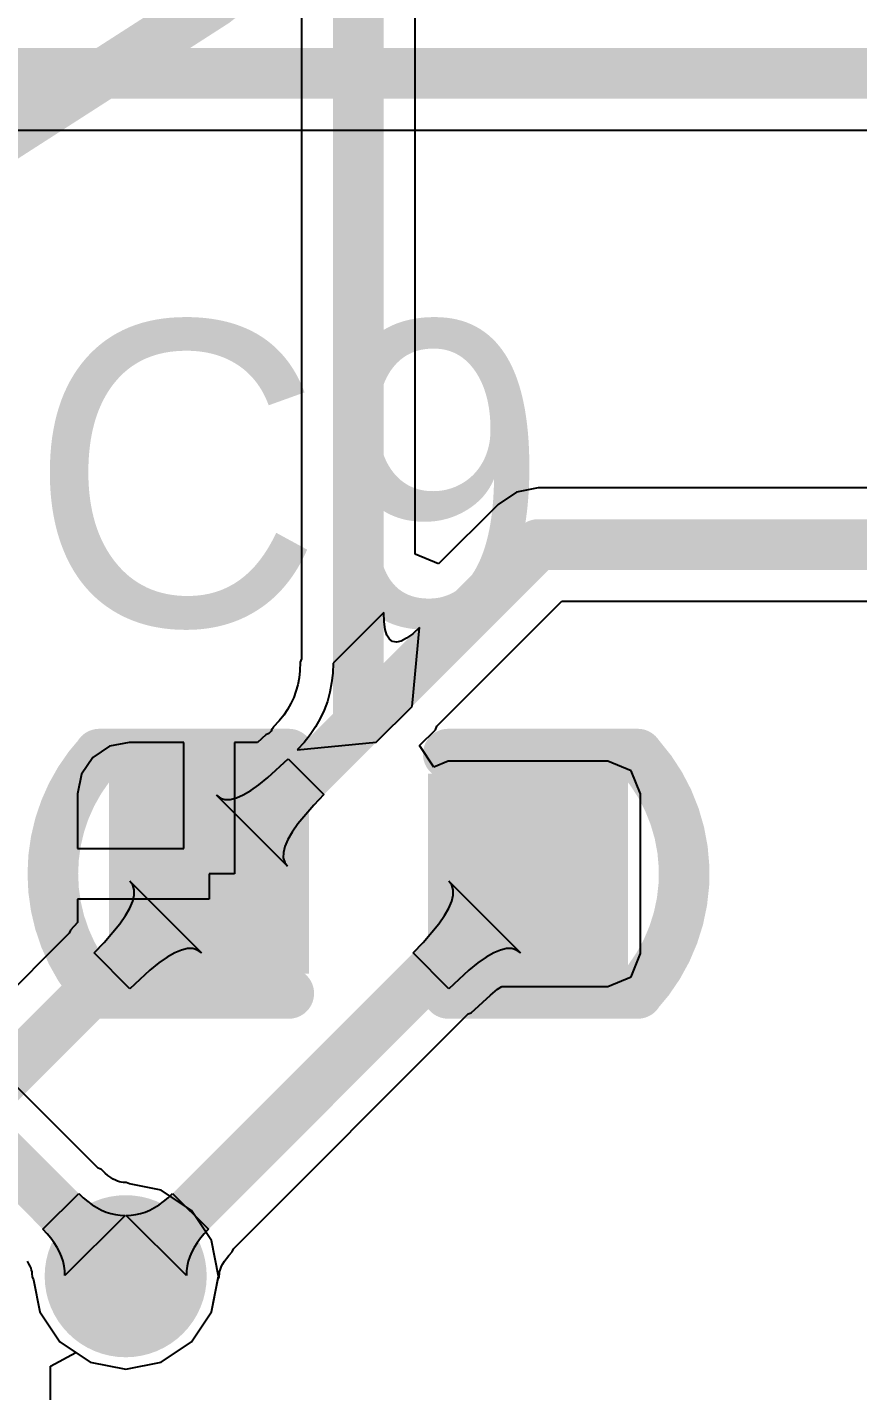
# Model space of a CAD drawing. Header units: millimetres. Extents: x 6.5 to 10.45, y 0.98 to 5.86.
# Drawn here: x 7.4276 to 7.5916, y 2.3479 to 2.6171 of the extents above; entities that cross this region are included whole.
import ezdxf

# ---------------------------------------------------------------- set-up
doc = ezdxf.new("R2010")
doc.units = ezdxf.units.MM
doc.header["$MEASUREMENT"] = 0
for name, color, linetype in [('BottomLayer', 5, 'Continuous'), ('BottomSolder', 6, 'Continuous'), ('MultiLayer', 9, 'Continuous'), ('TopLayer', 1, 'Continuous'), ('TopOverlay', 2, 'Continuous'), ('TopPaste', 8, 'Continuous'), ('TopSolder', 216, 'Continuous'), ('ViaHoleLayer', 16, 'Continuous')]:
    doc.layers.add(name, color=color, linetype=linetype)

# ---------------------------------------------------------------- blocks, each defined once
blk = doc.blocks.new('___C0603_17')
at = {"layer": 'TopLayer'}
for points in [[(-0.047244, -0.015748), (-0.015748, -0.015748), (-0.047244, 0.015748), (-0.015748, 0.015748)], [(0.015748, -0.015748), (0.047244, -0.015748), (0.015748, 0.015748), (0.047244, 0.015748)]]:
    blk.add_solid(points, dxfattribs=at)
at = {"layer": 'TopOverlay', "const_width": 0.01}
for points in [[(-0.0531146, -0.0235897, -0.3909838344128448), (-0.0531146, 0.0235897)], [(0.0536082, 0.0230434, -0.3848941711514348), (0.0531147, -0.0235897)]]:
    blk.add_lwpolyline(points, format="xyb", dxfattribs=at)
for points in [[(-0.05315, 0.023622), (-0.015748, 0.023622)], [(0.015748, 0.023622), (0.05315, 0.023622)], [(-0.05315, -0.023622), (-0.015748, -0.023622)], [(0.015748, -0.023622), (0.05315, -0.023622)]]:
    blk.add_lwpolyline(points, dxfattribs=at)
at = {"layer": 'TopOverlay', "const_width": 0.005}
for points in [[(-0.05565, 0.023622, 1), (-0.05065, 0.023622, 1)], [(-0.0556146, 0.0235897, 1), (-0.0506146, 0.0235897, 1)], [(-0.018248, 0.023622, 1), (-0.013248, 0.023622, 1)], [(0.013248, 0.023622, 1), (0.018248, 0.023622, 1)], [(0.05065, 0.023622, 1), (0.05565, 0.023622, 1)], [(0.0511082, 0.0230434, 1), (0.0561082, 0.0230434, 1)], [(-0.05565, -0.023622, 1), (-0.05065, -0.023622, 1)], [(-0.0556146, -0.0235897, 1), (-0.0506146, -0.0235897, 1)], [(-0.018248, -0.023622, 1), (-0.013248, -0.023622, 1)], [(0.013248, -0.023622, 1), (0.018248, -0.023622, 1)], [(0.0506147, -0.0235897, 1), (0.0556147, -0.0235897, 1)], [(0.05065, -0.023622, 1), (0.05565, -0.023622, 1)]]:
    blk.add_lwpolyline(points, format="xyb", close=True, dxfattribs=at)
at = {"layer": 'TopPaste'}
for points in [[(-0.047244, -0.015748), (-0.015748, -0.015748), (-0.047244, 0.015748), (-0.015748, 0.015748)], [(0.015748, -0.015748), (0.047244, -0.015748), (0.015748, 0.015748), (0.047244, 0.015748)]]:
    blk.add_solid(points, dxfattribs=at)
at = {"layer": 'TopSolder'}
for points in [[(-0.051244, -0.019748), (-0.011748, -0.019748), (-0.051244, 0.019748), (-0.011748, 0.019748)], [(0.011748, -0.019748), (0.051244, -0.019748), (0.011748, 0.019748), (0.051244, 0.019748)]]:
    blk.add_solid(points, dxfattribs=at)
blk = doc.blocks.new('__2_30')
at = {"layer": 'TopOverlay', "const_width": 0.01}
blk.add_lwpolyline([(0.7014961, -0.065, 1), (-0.3614961, -0.065, 1)], format="xyb", close=True, dxfattribs=at)

msp = doc.modelspace()

# ---------------------------------------------------------------- linework, layer by layer
at = {"layer": 'BottomLayer'}
for p, q in [((7.4416083, 2.3918529), (7.2092921, 2.6241691)), ((7.3609082, 2.5967845), (7.6099995, 2.5967845)), ((7.4422401, 2.3916117), (7.4416083, 2.3918529)), ((7.4429803, 2.390912), (7.4422401, 2.3916117)), ((7.4435561, 2.3904297), (7.4429803, 2.390912)), ((7.4440937, 2.3900363), (7.4435561, 2.3904297)), ((7.4445903, 2.3897247), (7.4440937, 2.3900363)), ((7.4450428, 2.389487), (7.4445903, 2.3897247)), ((7.445455, 2.3893122), (7.4450428, 2.389487)), ((7.4458327, 2.3891894), (7.445455, 2.3893122)), ((7.446184, 2.3891096), (7.4458327, 2.3891894)), ((7.4465232, 2.389065), (7.446184, 2.3891096)), ((7.4471661, 2.3890414), (7.4465232, 2.389065)), ((7.4477851, 2.388758), (7.4471661, 2.3890414)), ((7.4540712, 2.3875076), (7.4477851, 2.388758)), ((7.4600252, 2.3835292), (7.4540712, 2.3875076)), ((7.4307077, 2.3798213), (7.4377787, 2.3868923)), ((7.4377787, 2.3868923), (7.4386602, 2.386059)), ((7.4386602, 2.386059), (7.439549, 2.3853144)), ((7.439549, 2.3853144), (7.4404454, 2.3846585)), ((7.446928, 2.3825514), (7.4350486, 2.370672)), ((7.4404454, 2.3846585), (7.4413491, 2.3840913)), ((7.4413491, 2.3840913), (7.4422603, 2.3836128)), ((7.4422603, 2.3836128), (7.443179, 2.3832231)), ((7.443179, 2.3832231), (7.4441051, 2.3829221)), ((7.4441051, 2.3829221), (7.4450386, 2.3827098)), ((7.4450386, 2.3827098), (7.4459796, 2.3825862)), ((7.4459796, 2.3825862), (7.446928, 2.3825514)), ((7.4640036, 2.3775752), (7.4600252, 2.3835292)), ((7.431541, 2.3789398), (7.4307077, 2.3798213)), ((7.4322856, 2.378051), (7.431541, 2.3789398)), ((7.4329415, 2.3771546), (7.4322856, 2.378051)), ((7.4335087, 2.3762509), (7.4329415, 2.3771546)), ((7.4654006, 2.370552), (7.4640036, 2.3775752)), ((7.4339872, 2.3753397), (7.4335087, 2.3762509)), ((7.4343769, 2.374421), (7.4339872, 2.3753397)), ((7.4346779, 2.3734949), (7.4343769, 2.374421)), ((7.427564, 2.3735058), (7.4278753, 2.3730099)), ((7.4278753, 2.3730099), (7.4281131, 2.372557)), ((7.4281131, 2.372557), (7.4282876, 2.3721457)), ((7.4282876, 2.3721457), (7.4284106, 2.3717673)), ((7.4284106, 2.3717673), (7.4284904, 2.371416)), ((7.4284904, 2.371416), (7.428535, 2.3710768)), ((7.4348902, 2.3725614), (7.4346779, 2.3734949)), ((7.4350138, 2.3716204), (7.4348902, 2.3725614)), ((7.4350486, 2.370672), (7.4350138, 2.3716204)), ((7.428535, 2.3710768), (7.4285586, 2.3704339)), ((7.4285586, 2.3704339), (7.428842, 2.3698149)), ((7.428842, 2.3698149), (7.4300924, 2.3635288)), ((7.4640036, 2.3635288), (7.4654006, 2.370552)), ((7.4300924, 2.3635288), (7.4340708, 2.3575748)), ((7.4600252, 2.3575748), (7.4640036, 2.3635288)), ((7.4340708, 2.3575748), (7.4400248, 2.3535964)), ((7.4540712, 2.3535964), (7.4600252, 2.3575748)), ((7.4400248, 2.3535964), (7.447048, 2.3521994)), ((7.447048, 2.3521994), (7.4540712, 2.3535964))]:
    msp.add_line(p, q, dxfattribs=at)
at = {"layer": 'BottomLayer', "const_width": 0.01}
for points in [[(7.1563, 2.6613), (7.447048, 2.370552)], [(7.342, 2.608), (7.61, 2.608)]]:
    msp.add_lwpolyline(points, dxfattribs=at)
at = {"layer": 'BottomLayer'}
for points, const_width in [([(7.441048, 2.370552, 1), (7.453048, 2.370552, 1)], 0.012), ([(7.444548, 2.370552, 1), (7.449548, 2.370552, 1)], 0.005)]:
    msp.add_lwpolyline(points, format="xyb", close=True, dxfattribs=dict(at, const_width=const_width))
at = {"layer": 'BottomSolder', "const_width": 0.016}
msp.add_lwpolyline([(7.439048, 2.370552, 1), (7.455048, 2.370552, 1)], format="xyb", close=True, dxfattribs=at)
at = {"layer": 'MultiLayer', "const_width": 0.012}
msp.add_lwpolyline([(7.441048, 2.370552, 1), (7.453048, 2.370552, 1)], format="xyb", close=True, dxfattribs=at)
at = {"layer": 'TopLayer'}
for p, q in [((7.5042155, 2.5131055), (7.5042155, 2.9354841)), ((7.4817845, 2.7145403), (7.4817845, 2.4924012)), ((7.524212, 2.5253618), (7.5205734, 2.5229306)), ((7.528504, 2.5262155), (7.524212, 2.5253618)), ((7.7935913, 2.5262155), (7.528504, 2.5262155)), ((7.5205732, 2.5229303), (7.5088349, 2.5111921)), ((7.5205734, 2.5229306), (7.5205732, 2.5229303)), ((7.5088349, 2.5111921), (7.5042155, 2.5131055)), ((7.5084777, 2.4791125), (7.5331496, 2.5037845)), ((7.5331496, 2.5037845), (7.7935913, 2.5037845)), ((7.498, 2.5015671), (7.488, 2.4915671)), ((7.4980707, 2.4997378), (7.498, 2.5015671)), ((7.4982828, 2.4982499), (7.4980707, 2.4997378)), ((7.4986364, 2.4971035), (7.4982828, 2.4982499)), ((7.5036066, 2.4830315), (7.5050711, 2.4986381)), ((7.5050711, 2.4986381), (7.5037276, 2.4973946)), ((7.4991314, 2.4962984), (7.4986364, 2.4971035)), ((7.4997678, 2.4958348), (7.4991314, 2.4962984)), ((7.5005456, 2.4957127), (7.4997678, 2.4958348)), ((7.5014648, 2.4959319), (7.5005456, 2.4957127)), ((7.5025255, 2.4964926), (7.5014648, 2.4959319)), ((7.5037276, 2.4973946), (7.5025255, 2.4964926)), ((7.4814478, 2.4900715), (7.4812904, 2.4886527)), ((7.4815098, 2.4918), (7.4814478, 2.4900715)), ((7.4817845, 2.4924012), (7.4815098, 2.4918)), ((7.488, 2.4915671), (7.4879293, 2.4895964)), ((7.4810334, 2.4873052), (7.480679, 2.4860201)), ((7.4812904, 2.4886527), (7.4810334, 2.4873052)), ((7.4877172, 2.4876842), (7.4873636, 2.4858307)), ((7.4879293, 2.4895964), (7.4877172, 2.4876842)), ((7.4802268, 2.4847864), (7.4796744, 2.4835947)), ((7.480679, 2.4860201), (7.4802268, 2.4847864)), ((7.4873636, 2.4858307), (7.4868686, 2.4840357)), ((7.4790165, 2.4824358), (7.4782458, 2.4813019)), ((7.4796744, 2.4835947), (7.4790165, 2.4824358)), ((7.4862322, 2.4822993), (7.4854544, 2.4806215)), ((7.4868686, 2.4840357), (7.4862322, 2.4822993)), ((7.4965355, 2.4759605), (7.5036066, 2.4830315)), ((7.4773527, 2.480186), (7.476175, 2.4789206)), ((7.4782458, 2.4813019), (7.4773527, 2.480186)), ((7.4845352, 2.4790022), (7.4834745, 2.4774416)), ((7.4854544, 2.4806215), (7.4845352, 2.4790022)), ((7.5081988, 2.4784392), (7.5084777, 2.4791125)), ((7.474699, 2.4774445), (7.4730857, 2.4759439)), ((7.4753178, 2.477675), (7.474699, 2.4774445)), ((7.4757697, 2.4781269), (7.4753178, 2.477675)), ((7.4759277, 2.4786391), (7.4757697, 2.4781269)), ((7.476105, 2.4787328), (7.4759277, 2.4786391)), ((7.476175, 2.4789206), (7.476105, 2.4787328)), ((7.4834745, 2.4774416), (7.4822724, 2.4759395)), ((7.5050563, 2.4752968), (7.5081988, 2.4784392)), ((7.4438542, 2.4751678), (7.4405464, 2.4729576)), ((7.447756, 2.4759439), (7.4438542, 2.4751678)), ((7.458504, 2.4759439), (7.447756, 2.4759439)), ((7.458504, 2.455), (7.458504, 2.4759439)), ((7.4730857, 2.4759439), (7.468504, 2.4759439)), ((7.468504, 2.4759439), (7.468504, 2.45)), ((7.4809289, 2.474496), (7.4965355, 2.4759605)), ((7.4822724, 2.4759395), (7.4809289, 2.474496)), ((7.5078887, 2.4710582), (7.5050563, 2.4752968)), ((7.4405464, 2.4729576), (7.4383362, 2.4696498)), ((7.4751431, 2.4689882), (7.4791221, 2.4726892)), ((7.4791221, 2.4726892), (7.4861932, 2.4656181)), ((7.510748, 2.4722424), (7.5078887, 2.4710582)), ((7.542244, 2.4722424), (7.510748, 2.4722424)), ((7.5468362, 2.4703402), (7.542244, 2.4722424)), ((7.4383362, 2.4696498), (7.4375601, 2.465748)), ((7.4733693, 2.467562), (7.4751431, 2.4689882)), ((7.5487384, 2.465748), (7.5468362, 2.4703402)), ((7.4375601, 2.465748), (7.4375601, 2.455)), ((7.468911, 2.4649804), (7.4702533, 2.4655581)), ((7.4702533, 2.4655581), (7.4717394, 2.4664186)), ((7.4717394, 2.4664186), (7.4733693, 2.467562)), ((7.4861932, 2.4656181), (7.4842013, 2.4635567)), ((7.5487384, 2.434252), (7.5487384, 2.465748)), ((7.4790021, 2.451476), (7.46498, 2.4654981)), ((7.46498, 2.4654981), (7.465747, 2.4649444)), ((7.465747, 2.4649444), (7.4666578, 2.4646736)), ((7.4666578, 2.4646736), (7.4677125, 2.4646856)), ((7.4677125, 2.4646856), (7.468911, 2.4649804)), ((7.4842013, 2.4635567), (7.481066, 2.4598653)), ((7.4799226, 2.4582354), (7.4790621, 2.4567493)), ((7.481066, 2.4598653), (7.4799226, 2.4582354)), ((7.4375601, 2.455), (7.458504, 2.455)), ((7.4784844, 2.455407), (7.4781896, 2.4542085)), ((7.4790621, 2.4567493), (7.4784844, 2.455407)), ((7.4781896, 2.4542085), (7.4781776, 2.4531538)), ((7.4781776, 2.4531538), (7.4784484, 2.452243)), ((7.4784484, 2.452243), (7.4790021, 2.451476)), ((7.468504, 2.45), (7.463504, 2.45)), ((7.463504, 2.45), (7.463504, 2.445)), ((7.4484516, 2.4477462), (7.4478859, 2.448524)), ((7.4478859, 2.448524), (7.462028, 2.4343819)), ((7.4487344, 2.446827), (7.4484516, 2.4477462)), ((7.4487344, 2.4457663), (7.4487344, 2.446827)), ((7.5114436, 2.4477462), (7.5108779, 2.448524)), ((7.5108779, 2.448524), (7.52502, 2.4343819)), ((7.5117264, 2.446827), (7.5114436, 2.4477462)), ((7.5117264, 2.4457663), (7.5117264, 2.446827)), ((7.463504, 2.445), (7.4375601, 2.445)), ((7.4375601, 2.445), (7.4375601, 2.4403609)), ((7.4478859, 2.4432207), (7.4484516, 2.4445642)), ((7.4484516, 2.4445642), (7.4487344, 2.4457663)), ((7.5108779, 2.4432207), (7.5114436, 2.4445642)), ((7.5114436, 2.4445642), (7.5117264, 2.4457663)), ((7.445906, 2.4401095), (7.4470374, 2.4417358)), ((7.4470374, 2.4417358), (7.4478859, 2.4432207)), ((7.508898, 2.4401095), (7.5100294, 2.4417358)), ((7.5100294, 2.4417358), (7.5108779, 2.4432207)), ((7.4361427, 2.4388929), (7.4358874, 2.4382445)), ((7.4375601, 2.4403609), (7.4361427, 2.4388929)), ((7.4427947, 2.4364325), (7.445906, 2.4401095)), ((7.5057867, 2.4364325), (7.508898, 2.4401095)), ((7.4358874, 2.4382445), (7.4130694, 2.4154266)), ((7.4408148, 2.4343819), (7.4427947, 2.4364325)), ((7.5038068, 2.4343819), (7.5057867, 2.4364325)), ((7.4478859, 2.4273108), (7.4408148, 2.4343819)), ((7.4552398, 2.4335334), (7.4536135, 2.432402)), ((7.4567247, 2.4343819), (7.4552398, 2.4335334)), ((7.4580682, 2.4349476), (7.4567247, 2.4343819)), ((7.4592703, 2.4352304), (7.4580682, 2.4349476)), ((7.460331, 2.4352304), (7.4592703, 2.4352304)), ((7.4612502, 2.4349476), (7.460331, 2.4352304)), ((7.462028, 2.4343819), (7.4612502, 2.4349476)), ((7.5108779, 2.4273108), (7.5038068, 2.4343819)), ((7.5182318, 2.4335334), (7.5166055, 2.432402)), ((7.5197167, 2.4343819), (7.5182318, 2.4335334)), ((7.5210602, 2.4349476), (7.5197167, 2.4343819)), ((7.5222623, 2.4352304), (7.5210602, 2.4349476)), ((7.523323, 2.4352304), (7.5222623, 2.4352304)), ((7.5242422, 2.4349476), (7.523323, 2.4352304)), ((7.52502, 2.4343819), (7.5242422, 2.4349476)), ((7.5468362, 2.4296598), (7.5487384, 2.434252)), ((7.4518457, 2.4309878), (7.4478859, 2.4273108)), ((7.4536135, 2.432402), (7.4518457, 2.4309878)), ((7.5148377, 2.4309878), (7.5108779, 2.4273108)), ((7.5166055, 2.432402), (7.5148377, 2.4309878)), ((7.542244, 2.4277576), (7.5468362, 2.4296598)), ((7.5152971, 2.4225518), (7.5190808, 2.4260654)), ((7.5190808, 2.4260654), (7.5204918, 2.4271942)), ((7.5204918, 2.4271942), (7.5213016, 2.4277576)), ((7.5213016, 2.4277576), (7.542244, 2.4277576)), ((7.5146795, 2.4223224), (7.5152971, 2.4225518)), ((7.4683488, 2.3759916), (7.5146795, 2.4223224)), ((7.4536506, 2.3846585), (7.454547, 2.3853144)), ((7.454547, 2.3853144), (7.4554358, 2.386059)), ((7.4554358, 2.386059), (7.4563173, 2.3868923)), ((7.4563173, 2.3868923), (7.4633883, 2.3798213)), ((7.447168, 2.3825514), (7.4481164, 2.3825862)), ((7.4590474, 2.370672), (7.447168, 2.3825514)), ((7.4481164, 2.3825862), (7.4490574, 2.3827098)), ((7.4490574, 2.3827098), (7.4499909, 2.3829221)), ((7.4499909, 2.3829221), (7.450917, 2.3832231)), ((7.450917, 2.3832231), (7.4518357, 2.3836128)), ((7.4518357, 2.3836128), (7.4527469, 2.3840913)), ((7.4527469, 2.3840913), (7.4536506, 2.3846585)), ((7.4633883, 2.3798213), (7.462555, 2.3789398)), ((7.4611545, 2.3771546), (7.4605873, 2.3762509)), ((7.4618104, 2.378051), (7.4611545, 2.3771546)), ((7.462555, 2.3789398), (7.4618104, 2.378051)), ((7.4597191, 2.374421), (7.4594181, 2.3734949)), ((7.4601088, 2.3753397), (7.4597191, 2.374421)), ((7.4605873, 2.3762509), (7.4601088, 2.3753397)), ((7.4665323, 2.3735063), (7.4669257, 2.3740439)), ((7.4669257, 2.3740439), (7.467408, 2.3746197)), ((7.467408, 2.3746197), (7.4681077, 2.3753599)), ((7.4681077, 2.3753599), (7.4683488, 2.3759916)), ((7.4590822, 2.3716204), (7.4590474, 2.370672)), ((7.4592058, 2.3725614), (7.4590822, 2.3716204)), ((7.4594181, 2.3734949), (7.4592058, 2.3725614)), ((7.465561, 2.3710768), (7.4656056, 2.371416)), ((7.4656056, 2.371416), (7.4656854, 2.3717673)), ((7.4656854, 2.3717673), (7.4658082, 2.372145)), ((7.4658082, 2.372145), (7.465983, 2.3725572)), ((7.465983, 2.3725572), (7.4662207, 2.3730097)), ((7.4662207, 2.3730097), (7.4665323, 2.3735063)), ((7.4640036, 2.3635288), (7.465254, 2.3698149)), ((7.465254, 2.3698149), (7.4655374, 2.3704339)), ((7.4655374, 2.3704339), (7.465561, 2.3710768)), ((7.4600252, 2.3575748), (7.4640036, 2.3635288)), ((7.4322155, 2.352801), (7.4372155, 2.3554735)), ((7.4372155, 2.3554735), (7.4400248, 2.3535964)), ((7.4540712, 2.3535964), (7.4600252, 2.3575748)), ((7.4322155, 2.235094), (7.4322155, 2.352801)), ((7.4400248, 2.3535964), (7.447048, 2.3521994)), ((7.447048, 2.3521994), (7.4540712, 2.3535964))]:
    msp.add_line(p, q, dxfattribs=at)
at = {"layer": 'TopLayer', "const_width": 0.01}
for points in [[(7.493, 2.479496), (7.493, 3.096426)], [(7.493, 2.479496), (7.528504, 2.515)], [(7.528504, 2.515), (7.82, 2.515)], [(7.463504, 2.45), (7.493, 2.479496)], [(7.421, 2.407496), (7.463504, 2.45)], [(7.447048, 2.370552), (7.526496, 2.45)]]:
    msp.add_lwpolyline(points, dxfattribs=at)
at = {"layer": 'TopLayer'}
for points, const_width in [([(7.526004, 2.515, 1), (7.531004, 2.515, 1)], 0.005), ([(7.526004, 2.515, 1), (7.531004, 2.515, 1)], 0.005), ([(7.4905, 2.479496, 1), (7.4955, 2.479496, 1)], 0.005), ([(7.4905, 2.479496, 1), (7.4955, 2.479496, 1)], 0.005), ([(7.4905, 2.479496, 1), (7.4955, 2.479496, 1)], 0.005), ([(7.461004, 2.45, 1), (7.466004, 2.45, 1)], 0.005), ([(7.461004, 2.45, 1), (7.466004, 2.45, 1)], 0.005), ([(7.523996, 2.45, 1), (7.528996, 2.45, 1)], 0.005), ([(7.441048, 2.370552, 1), (7.453048, 2.370552, 1)], 0.012), ([(7.444548, 2.370552, 1), (7.449548, 2.370552, 1)], 0.005)]:
    msp.add_lwpolyline(points, format="xyb", close=True, dxfattribs=dict(at, const_width=const_width))
at = {"layer": 'TopSolder', "const_width": 0.016}
msp.add_lwpolyline([(7.439048, 2.370552, 1), (7.455048, 2.370552, 1)], format="xyb", close=True, dxfattribs=at)
at = {"layer": 'ViaHoleLayer', "const_width": 0.006}
msp.add_lwpolyline([(7.444048, 2.370552, 1), (7.450048, 2.370552, 1)], format="xyb", close=True, dxfattribs=at)

# ---------------------------------------------------------------- block references
at = {"rotation": 360}
for name, p in [('__2_30', (6.9862992, 3.12)), ('___C0603_17', (7.495, 2.45))]:
    msp.add_blockref(name, p, dxfattribs=at)

# ---------------------------------------------------------------- texts
at = {"layer": 'TopOverlay'}
msp.add_text('C9', height=0.06, dxfattribs=at).set_placement((7.428, 2.499))

doc.saveas('drawing.dxf')
